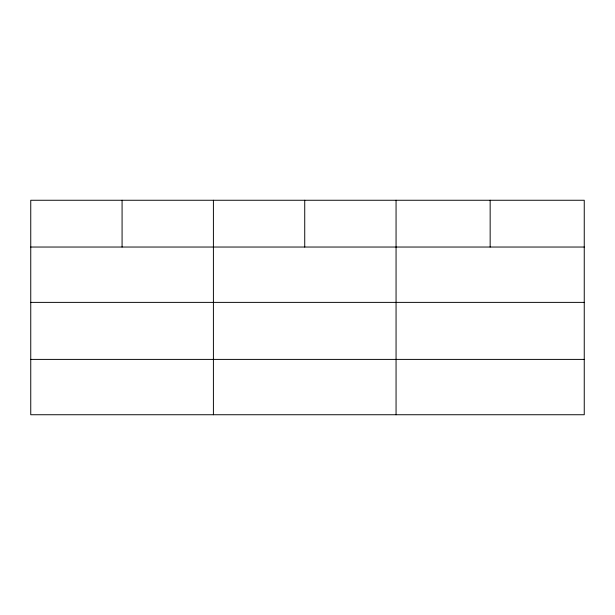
<?xml version="1.0" encoding="UTF-8"?>
<svg xmlns="http://www.w3.org/2000/svg" width="615" height="615" viewBox="0 0 615 615"><rect width="100%" height="100%" fill="white"/><g stroke="black" fill="none" stroke-linecap="round" stroke-linejoin="round"><path stroke-width="0.92" d="M584.25 302.38L584.25 200.259L30.75 200.259L30.75 414.741L584.25 414.741L584.25 302.38L30.75 302.38M30.75 247.038L584.25 247.038M30.75 359.398L584.25 359.398M490.155 200.259L490.155 247.038M396.06 200.259L396.06 414.741M304.733 200.259L304.733 247.038M213.405 200.259L213.405 414.741M122.078 200.259L122.078 247.038"/></g></svg>
